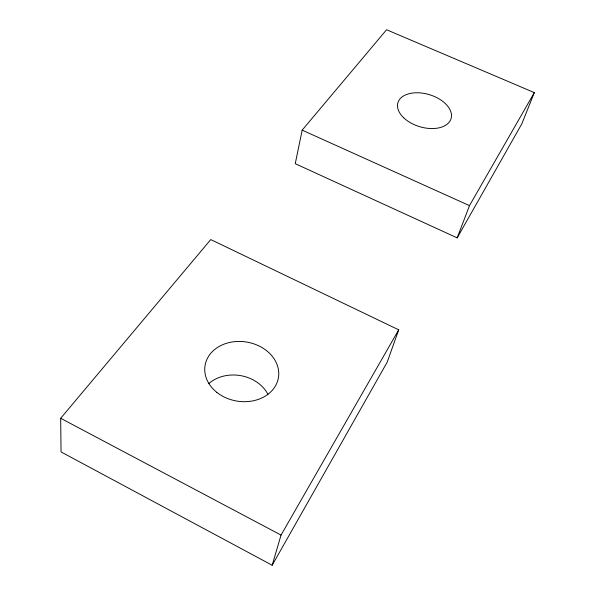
<?xml version="1.0" encoding="UTF-8"?>
<svg xmlns="http://www.w3.org/2000/svg" width="595" height="595" viewBox="0 0 595 595"><rect width="100%" height="100%" fill="white"/><g stroke="black" fill="none" stroke-linecap="round" stroke-linejoin="round"><path stroke-width="0.89" d="M302.178 130.141L295.246 163.685L457.183 237.881L521.852 123.782L534.325 92.604L386.572 29.75L302.178 130.141L469.477 205.632L534.325 92.604M272.175 565.25L281.041 535.091L398.702 329.831L210.771 239.577L60.675 418.278L61.054 451.932L272.175 565.25L387.189 362.176L398.702 329.831M457.183 237.881L469.477 205.632M60.675 418.278L281.041 535.091M208.748 383.626A35.797 29.609 8.8 0 1 267.929 394.344M216.84 392.373A37.195 29.921 9.4 0 0 277.917 380.034A37.195 29.921 9.4 0 0 230.481 342.281A37.195 29.921 9.4 0 0 216.84 392.373M403.641 117.728A27.749 16.734 16.7 0 0 449.783 121.38A27.749 16.734 16.7 0 0 420.063 92.887A27.749 16.734 16.7 0 0 403.641 117.728"/></g></svg>
